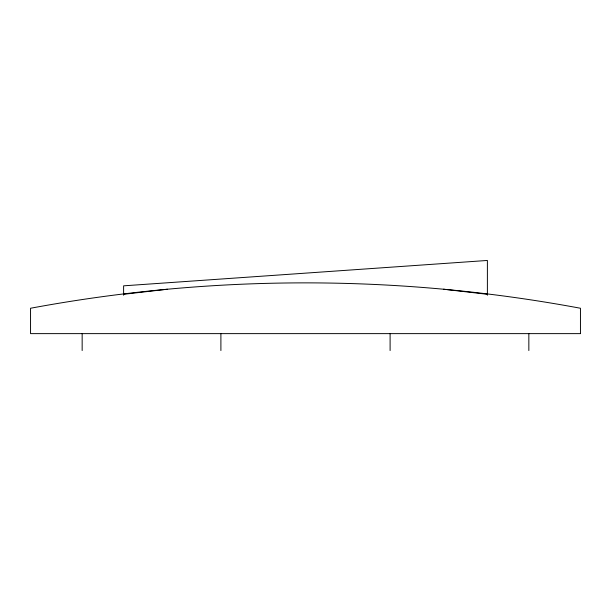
<?xml version="1.0" encoding="UTF-8"?>
<svg xmlns="http://www.w3.org/2000/svg" width="611" height="611" viewBox="0 0 611 611"><rect width="100%" height="100%" fill="white"/><g stroke="black" fill="none" stroke-linecap="round" stroke-linejoin="round"><path stroke-width="0.92" d="M123.613 294.296L167.437 289.224M443.563 289.224L487.387 294.296M528.843 333.629L528.843 350.546M487.387 295.235L487.387 260.454L123.613 285.833L123.613 295.235M390.101 333.629L390.101 350.546M220.899 333.629L220.899 350.546M82.157 333.629L82.157 350.546M580.45 333.629L30.55 333.629L30.55 308.25A1502.006 1502.006 0 0 1 580.45 308.25L580.45 333.629"/></g></svg>
